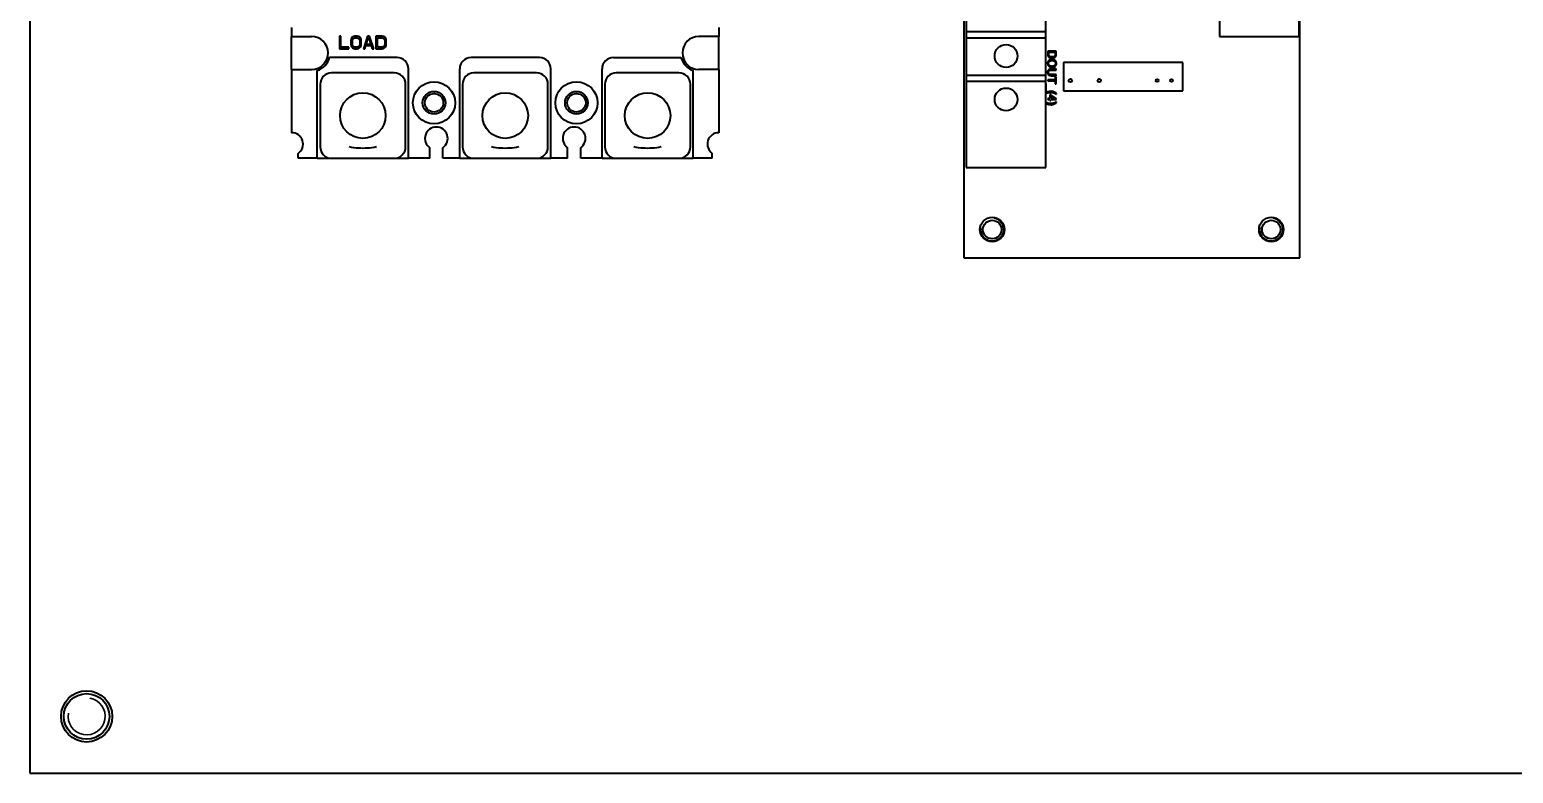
# Model space of a CAD drawing. Header units: millimetres. Extents: x 0 to 4205, y 0 to 2970.
# Drawn here: x 1725.3 to 1985.8, y 2298.4 to 2429 of the extents above; entities that cross this region are included whole.
import ezdxf

# ---------------------------------------------------------------- set-up
doc = ezdxf.new("R2010")
doc.units = ezdxf.units.MM
doc.header["$LTSCALE"] = 5
doc.layers.add('가시적인 것(ISO)', color=3, linetype='Continuous', lineweight=40)
doc.layers.add('가시적인 좁은 것(ISO)', color=3, linetype='Continuous', lineweight=35)

msp = doc.modelspace()

# ---------------------------------------------------------------- linework, layer by layer
at = {"layer": '가시적인 것(ISO)'}
for p, q in [((1725.348, 2623.391), (1725.348, 2298.391)), ((1889.348, 2558.891), (1889.348, 2388.891)), ((1948.348, 2388.891), (1948.348, 2558.891)), ((1934.258, 2442.941), (1934.258, 2427.791)), ((1948.257, 2427.791), (1948.257, 2442.941)), ((1889.788, 2435.201), (1889.788, 2428.581)), ((1903.787, 2428.581), (1903.787, 2435.201)), ((1771.348, 2429.391), (1771.348, 2427.791)), ((1846.348, 2429.391), (1846.348, 2427.791)), ((1903.787, 2428.581), (1889.788, 2428.581)), ((1889.788, 2428.581), (1889.788, 2427.581)), ((1903.787, 2427.581), (1903.787, 2428.581)), ((1771.348, 2427.791), (1774.848, 2427.791)), ((1771.348, 2421.991), (1771.348, 2427.791)), ((1779.718, 2427.841), (1779.718, 2425.641)), ((1779.993, 2427.841), (1779.718, 2427.841)), ((1779.718, 2425.641), (1781.368, 2425.641)), ((1779.993, 2425.921), (1779.993, 2427.841)), ((1781.368, 2425.921), (1779.993, 2425.921)), ((1781.368, 2425.641), (1781.368, 2425.921)), ((1781.78, 2427.326), (1781.734, 2427.092)), ((1781.734, 2427.092), (1781.734, 2426.39)), ((1781.734, 2426.39), (1781.78, 2426.156)), ((1781.872, 2427.513), (1781.78, 2427.326)), ((1781.78, 2426.156), (1781.872, 2425.968)), ((1782.055, 2427.7), (1781.872, 2427.513)), ((1781.872, 2425.968), (1782.055, 2425.781)), ((1782.009, 2427.092), (1782.055, 2427.279)), ((1782.009, 2426.39), (1782.009, 2427.092)), ((1782.055, 2426.202), (1782.009, 2426.39)), ((1782.238, 2427.794), (1782.055, 2427.7)), ((1782.055, 2427.279), (1782.147, 2427.419)), ((1782.147, 2426.062), (1782.055, 2426.202)), ((1782.055, 2425.781), (1782.238, 2425.687)), ((1782.147, 2427.419), (1782.284, 2427.513)), ((1782.284, 2425.968), (1782.147, 2426.062)), ((1782.468, 2427.841), (1782.238, 2427.794)), ((1782.238, 2425.687), (1782.468, 2425.641)), ((1782.284, 2427.513), (1782.468, 2427.56)), ((1782.468, 2425.921), (1782.284, 2425.968)), ((1782.834, 2427.841), (1782.468, 2427.841)), ((1782.468, 2427.56), (1782.834, 2427.56)), ((1782.834, 2425.921), (1782.468, 2425.921)), ((1782.468, 2425.641), (1782.834, 2425.641)), ((1783.063, 2427.794), (1782.834, 2427.841)), ((1782.834, 2427.56), (1783.018, 2427.513)), ((1783.018, 2425.968), (1782.834, 2425.921)), ((1782.834, 2425.641), (1783.063, 2425.687)), ((1783.018, 2427.513), (1783.155, 2427.419)), ((1783.155, 2426.062), (1783.018, 2425.968)), ((1783.247, 2427.7), (1783.063, 2427.794)), ((1783.063, 2425.687), (1783.247, 2425.781)), ((1783.155, 2427.419), (1783.247, 2427.279)), ((1783.247, 2426.202), (1783.155, 2426.062)), ((1783.43, 2427.513), (1783.247, 2427.7)), ((1783.247, 2427.279), (1783.293, 2427.092)), ((1783.293, 2426.39), (1783.247, 2426.202)), ((1783.247, 2425.781), (1783.43, 2425.968)), ((1783.293, 2427.092), (1783.293, 2426.39)), ((1783.522, 2427.326), (1783.43, 2427.513)), ((1783.43, 2425.968), (1783.522, 2426.156)), ((1783.568, 2427.092), (1783.522, 2427.326)), ((1783.522, 2426.156), (1783.568, 2426.39)), ((1783.568, 2426.39), (1783.568, 2427.092)), ((1784.668, 2427.841), (1783.934, 2425.641)), ((1783.934, 2425.641), (1784.209, 2425.641)), ((1784.209, 2425.641), (1784.393, 2426.202)), ((1784.393, 2426.202), (1785.309, 2426.202)), ((1784.438, 2426.39), (1784.851, 2427.653)), ((1785.263, 2426.39), (1784.438, 2426.39)), ((1785.034, 2427.841), (1784.668, 2427.841)), ((1784.851, 2427.653), (1785.263, 2426.39)), ((1785.768, 2425.641), (1785.034, 2427.841)), ((1785.309, 2426.202), (1785.493, 2425.641)), ((1785.493, 2425.641), (1785.768, 2425.641)), ((1787.234, 2427.841), (1786.134, 2427.841)), ((1786.134, 2427.841), (1786.134, 2425.641)), ((1786.134, 2425.641), (1787.234, 2425.641)), ((1786.409, 2427.56), (1787.234, 2427.56)), ((1786.409, 2425.921), (1786.409, 2427.56)), ((1787.234, 2425.921), (1786.409, 2425.921)), ((1787.463, 2427.794), (1787.234, 2427.841)), ((1787.234, 2427.56), (1787.418, 2427.513)), ((1787.418, 2425.968), (1787.234, 2425.921)), ((1787.234, 2425.641), (1787.463, 2425.687)), ((1787.418, 2427.513), (1787.555, 2427.419)), ((1787.555, 2426.062), (1787.418, 2425.968)), ((1787.647, 2427.7), (1787.463, 2427.794)), ((1787.463, 2425.687), (1787.647, 2425.781)), ((1787.555, 2427.419), (1787.647, 2427.279)), ((1787.647, 2426.202), (1787.555, 2426.062)), ((1787.83, 2427.513), (1787.647, 2427.7)), ((1787.647, 2427.279), (1787.693, 2427.092)), ((1787.693, 2426.39), (1787.647, 2426.202)), ((1787.647, 2425.781), (1787.83, 2425.968)), ((1787.693, 2427.092), (1787.693, 2426.39)), ((1787.922, 2427.326), (1787.83, 2427.513)), ((1787.83, 2425.968), (1787.922, 2426.156)), ((1787.968, 2427.092), (1787.922, 2427.326)), ((1787.922, 2426.156), (1787.968, 2426.39)), ((1787.968, 2426.39), (1787.968, 2427.092)), ((1846.348, 2427.791), (1842.848, 2427.791)), ((1846.348, 2421.991), (1846.348, 2427.791)), ((1889.788, 2427.581), (1903.787, 2427.581)), ((1889.788, 2427.581), (1889.788, 2420.961)), ((1903.787, 2420.961), (1903.787, 2427.581)), ((1934.258, 2427.791), (1948.257, 2427.791)), ((1789.847, 2424.091), (1777.998, 2424.091)), ((1814.848, 2424.091), (1802.848, 2424.091)), ((1827.848, 2424.091), (1839.698, 2424.091)), ((1905.598, 2425.229), (1904.098, 2425.229)), ((1904.098, 2425.229), (1904.098, 2424.688)), ((1904.275, 2424.71), (1904.275, 2425.031)), ((1904.275, 2425.031), (1905.42, 2425.031)), ((1905.42, 2425.031), (1905.42, 2424.715)), ((1905.598, 2424.713), (1905.598, 2425.229)), ((1906.855, 2423.248), (1906.855, 2418.252)), ((1927.846, 2423.248), (1906.855, 2423.248)), ((1927.846, 2418.252), (1927.846, 2423.248)), ((1771.348, 2421.991), (1774.848, 2421.991)), ((1771.348, 2421.991), (1771.348, 2410.891)), ((1775.848, 2406.391), (1775.848, 2421.798)), ((1789.348, 2421.391), (1778.348, 2421.391)), ((1791.847, 2406.391), (1791.847, 2422.091)), ((1800.848, 2406.391), (1800.848, 2422.091)), ((1814.348, 2421.391), (1803.348, 2421.391)), ((1816.848, 2406.391), (1816.848, 2422.091)), ((1825.848, 2406.391), (1825.848, 2422.091)), ((1839.348, 2421.391), (1828.348, 2421.391)), ((1841.848, 2406.391), (1841.848, 2421.798)), ((1846.348, 2421.991), (1842.848, 2421.991)), ((1846.348, 2421.991), (1846.348, 2410.891)), ((1903.787, 2420.961), (1889.788, 2420.961)), ((1889.788, 2420.961), (1889.788, 2419.961)), ((1903.787, 2419.961), (1903.787, 2420.961)), ((1905.42, 2420.19), (1904.098, 2420.19)), ((1904.098, 2420.19), (1904.098, 2419.991)), ((1905.598, 2422.082), (1904.731, 2422.082)), ((1904.731, 2420.902), (1905.598, 2420.902)), ((1904.732, 2421.883), (1905.598, 2421.883)), ((1905.598, 2421.101), (1904.732, 2421.101)), ((1905.42, 2420.684), (1905.42, 2420.19)), ((1905.598, 2420.684), (1905.42, 2420.684)), ((1905.598, 2421.883), (1905.598, 2422.082)), ((1905.598, 2420.902), (1905.598, 2421.101)), ((1905.598, 2419.495), (1905.598, 2420.684)), ((1776.348, 2419.391), (1776.348, 2408.391)), ((1791.348, 2408.391), (1791.348, 2419.391)), ((1801.348, 2419.391), (1801.348, 2408.391)), ((1816.348, 2408.391), (1816.348, 2419.391)), ((1826.348, 2419.391), (1826.348, 2408.391)), ((1841.348, 2408.391), (1841.348, 2419.391)), ((1889.788, 2419.961), (1903.787, 2419.961)), ((1889.788, 2419.961), (1889.788, 2404.791)), ((1903.787, 2404.791), (1903.787, 2419.961)), ((1903.814, 2419.484), (1903.787, 2419.484)), ((1903.787, 2418.263), (1903.814, 2418.263)), ((1903.814, 2418.263), (1903.814, 2419.484)), ((1904.098, 2419.991), (1905.42, 2419.991)), ((1904.626, 2417.564), (1904.457, 2417.564)), ((1904.457, 2417.564), (1904.457, 2416.913)), ((1905.598, 2416.88), (1904.626, 2417.564)), ((1905.42, 2419.991), (1905.42, 2419.495)), ((1905.42, 2419.495), (1905.598, 2419.495)), ((1905.623, 2417.665), (1905.623, 2417.797)), ((1906.855, 2418.252), (1927.846, 2418.252)), ((1904.457, 2416.913), (1904.098, 2416.913)), ((1904.098, 2416.913), (1904.098, 2416.729)), ((1904.098, 2416.729), (1904.457, 2416.729)), ((1904.457, 2416.729), (1904.457, 2416.527)), ((1904.457, 2416.527), (1904.626, 2416.527)), ((1904.626, 2416.913), (1904.626, 2417.383)), ((1904.626, 2417.383), (1905.303, 2416.913)), ((1905.303, 2416.913), (1904.626, 2416.913)), ((1904.626, 2416.527), (1904.626, 2416.729)), ((1904.626, 2416.729), (1905.598, 2416.729)), ((1905.598, 2416.729), (1905.598, 2416.88)), ((1905.623, 2416.167), (1905.623, 2416.298)), ((1772.498, 2406.391), (1772.498, 2407.254)), ((1795.603, 2406.391), (1795.603, 2408.251)), ((1797.903, 2406.391), (1797.903, 2408.258)), ((1819.803, 2406.391), (1819.803, 2408.251)), ((1822.103, 2406.391), (1822.103, 2408.258)), ((1845.198, 2406.391), (1845.198, 2407.254)), ((1775.848, 2406.391), (1772.498, 2406.391)), ((1775.848, 2406.391), (1778.348, 2406.391)), ((1778.348, 2406.391), (1789.348, 2406.391)), ((1789.348, 2406.391), (1791.847, 2406.391)), ((1795.603, 2406.391), (1791.847, 2406.391)), ((1800.848, 2406.391), (1797.903, 2406.391)), ((1800.848, 2406.391), (1803.348, 2406.391)), ((1803.348, 2406.391), (1814.348, 2406.391)), ((1814.348, 2406.391), (1816.848, 2406.391)), ((1819.803, 2406.391), (1816.848, 2406.391)), ((1825.848, 2406.391), (1822.103, 2406.391)), ((1825.848, 2406.391), (1828.348, 2406.391)), ((1828.348, 2406.391), (1839.348, 2406.391)), ((1839.348, 2406.391), (1841.848, 2406.391)), ((1845.198, 2406.391), (1841.848, 2406.391)), ((1889.788, 2404.791), (1903.787, 2404.791)), ((1889.348, 2388.891), (1948.348, 2388.891)), ((1725.348, 2298.391), (2072.348, 2298.391))]:
    msp.add_line(p, q, dxfattribs=at)
for centre, radius in [((1896.788, 2424.361), 2), ((1908.068, 2420.051), 0.3), ((1913.148, 2420.051), 0.3), ((1923.308, 2420.051), 0.25), ((1925.848, 2420.051), 0.25), ((1783.848, 2413.891), 4), ((1796.348, 2416.141), 3.7), ((1796.348, 2416.141), 2), ((1796.348, 2416.141), 1.621), ((1808.848, 2413.891), 4), ((1821.348, 2416.141), 3.7), ((1821.348, 2416.141), 2), ((1821.348, 2416.141), 1.621), ((1833.848, 2413.891), 4), ((1896.788, 2416.741), 2), ((1894.348, 2393.891), 2.15), ((1894.348, 2393.891), 1.621), ((1943.348, 2393.891), 2.15), ((1943.348, 2393.891), 1.621), ((1735.348, 2308.391), 4.5), ((1735.348, 2308.391), 4)]:
    msp.add_circle(centre, radius, dxfattribs=at)
for centre, radius, start, end in [((1774.848, 2424.891), 2.9, 270, 90), ((1842.848, 2424.891), 2.9, 90, 270), ((1774.848, 2424.891), 3.25, 287.92021, 345.74997), ((1789.847, 2422.091), 2, 0, 90), ((1802.848, 2422.091), 2, 90, 180), ((1814.848, 2422.091), 2, 0, 90), ((1827.848, 2422.091), 2, 90, 180), ((1842.848, 2424.891), 3.25, 194.25003, 252.07979), ((1778.348, 2419.391), 2, 90, 180), ((1789.348, 2419.391), 2, 0, 90), ((1803.348, 2419.391), 2, 90, 180), ((1814.348, 2419.391), 2, 0, 90), ((1828.348, 2419.391), 2, 90, 180), ((1839.348, 2419.391), 2, 0, 90), ((1771.348, 2408.891), 2, 305.09963, 90), ((1796.748, 2409.891), 2, 305.28448, 235.08479), ((1820.948, 2409.891), 2, 305.28448, 235.08479), ((1846.348, 2408.891), 2, 90, 234.90037), ((1778.348, 2408.391), 2, 180, 270), ((1789.348, 2408.391), 2, 270, 0), ((1803.348, 2408.391), 2, 180, 270), ((1814.348, 2408.391), 2, 270, 0), ((1828.348, 2408.391), 2, 180, 270), ((1839.348, 2408.391), 2, 270, 0)]:
    msp.add_arc(centre, radius, start, end, dxfattribs=at)
for points, knots in [([(1904.828, 2423.775), (1904.768, 2423.775), (1904.708, 2423.769), (1904.59, 2423.744), (1904.533, 2423.726), (1904.417, 2423.674), (1904.341, 2423.631), (1904.209, 2423.496), (1904.16, 2423.422), (1904.089, 2423.251), (1904.072, 2423.156), (1904.072, 2423.057)], [-0.14192818, -0.14192818, -0.14192818, -0.14192818, -0.11405002, -0.11405002, -0.08635519, -0.08635519, -0.05547227, -0.05547227, -0.02951929, -0.02951929, 0, 0, 0, 0]), ([(1904.072, 2423.057), (1904.072, 2423.004), (1904.078, 2422.951), (1904.099, 2422.847), (1904.116, 2422.797), (1904.183, 2422.647), (1904.238, 2422.584), (1904.342, 2422.481), (1904.423, 2422.435), (1904.607, 2422.36), (1904.725, 2422.34), (1904.845, 2422.34)], [-0.080528144, -0.080528144, -0.080528144, -0.080528144, -0.075447995, -0.075447995, -0.070426102, -0.070426102, -0.059696953, -0.059696953, -0.036044141, -0.036044141, 0, 0, 0, 0]), ([(1904.098, 2424.688), (1904.098, 2424.591), (1904.107, 2424.465), (1904.179, 2424.291), (1904.213, 2424.24), (1904.307, 2424.147), (1904.368, 2424.1), (1904.619, 2423.998), (1904.763, 2423.989), (1904.856, 2423.989)], [-0.10130445, -0.10130445, -0.10130445, -0.10130445, -0.06604013, -0.06604013, -0.04670738, -0.04670738, -0.02773038, -0.02773038, 0, 0, 0, 0]), ([(1904.243, 2423.058), (1904.243, 2423.094), (1904.246, 2423.129), (1904.259, 2423.197), (1904.268, 2423.229), (1904.307, 2423.319), (1904.344, 2423.371), (1904.423, 2423.449), (1904.476, 2423.492), (1904.643, 2423.558), (1904.735, 2423.571), (1904.826, 2423.571)], [-0.13049479, -0.13049479, -0.13049479, -0.13049479, -0.1101568, -0.1101568, -0.09082187, -0.09082187, -0.05382285, -0.05382285, -0.02726036, -0.02726036, 0, 0, 0, 0]), ([(1904.848, 2422.545), (1904.744, 2422.545), (1904.638, 2422.559), (1904.473, 2422.628), (1904.421, 2422.667), (1904.337, 2422.753), (1904.303, 2422.803), (1904.254, 2422.922), (1904.243, 2422.99), (1904.243, 2423.058)], [-0.08165834, -0.08165834, -0.08165834, -0.08165834, -0.056858224, -0.056858224, -0.038828354, -0.038828354, -0.020596198, -0.020596198, 0, 0, 0, 0]), ([(1904.38, 2424.343), (1904.362, 2424.361), (1904.348, 2424.38), (1904.319, 2424.43), (1904.308, 2424.459), (1904.282, 2424.54), (1904.275, 2424.622), (1904.275, 2424.71)], [-0.039721336, -0.039721336, -0.039721336, -0.039721336, -0.034047668, -0.034047668, -0.026376668, -0.026376668, 0, 0, 0, 0]), ([(1904.859, 2424.194), (1904.793, 2424.194), (1904.724, 2424.198), (1904.585, 2424.224), (1904.536, 2424.244), (1904.457, 2424.281), (1904.415, 2424.308), (1904.38, 2424.343)], [-0.036465347, -0.036465347, -0.036465347, -0.036465347, -0.026284056, -0.026284056, -0.014880148, -0.014880148, 0, 0, 0, 0]), ([(1904.826, 2423.571), (1904.893, 2423.571), (1904.962, 2423.566), (1905.083, 2423.544), (1905.138, 2423.528), (1905.233, 2423.483), (1905.273, 2423.456), (1905.352, 2423.374), (1905.39, 2423.318), (1905.441, 2423.194), (1905.453, 2423.126), (1905.453, 2423.056)], [-0.092052934, -0.092052934, -0.092052934, -0.092052934, -0.071879861, -0.071879861, -0.055129058, -0.055129058, -0.040392514, -0.040392514, -0.020979978, -0.020979978, 0, 0, 0, 0]), ([(1905.624, 2423.057), (1905.624, 2423.11), (1905.619, 2423.162), (1905.6, 2423.262), (1905.586, 2423.309), (1905.532, 2423.436), (1905.482, 2423.507), (1905.377, 2423.61), (1905.306, 2423.669), (1905.078, 2423.759), (1904.952, 2423.775), (1904.828, 2423.775)], [-0.19143466, -0.19143466, -0.19143466, -0.19143466, -0.15889809, -0.15889809, -0.12834058, -0.12834058, -0.07348679, -0.07348679, -0.03714084, -0.03714084, 0, 0, 0, 0]), ([(1904.845, 2422.34), (1904.91, 2422.34), (1904.975, 2422.346), (1905.099, 2422.37), (1905.157, 2422.387), (1905.316, 2422.456), (1905.381, 2422.51), (1905.504, 2422.632), (1905.547, 2422.719), (1905.607, 2422.862), (1905.624, 2422.958), (1905.624, 2423.057)], [-0.064805132, -0.064805132, -0.064805132, -0.064805132, -0.059813218, -0.059813218, -0.055125454, -0.055125454, -0.046553542, -0.046553542, -0.029657398, -0.029657398, 0, 0, 0, 0]), ([(1905.453, 2423.056), (1905.453, 2423.019), (1905.45, 2422.983), (1905.435, 2422.912), (1905.424, 2422.878), (1905.39, 2422.803), (1905.359, 2422.75), (1905.273, 2422.667), (1905.22, 2422.627), (1905.047, 2422.559), (1904.947, 2422.545), (1904.848, 2422.545)], [-0.15161363, -0.15161363, -0.15161363, -0.15161363, -0.12207907, -0.12207907, -0.09353157, -0.09353157, -0.05586867, -0.05586867, -0.02982063, -0.02982063, 0, 0, 0, 0]), ([(1904.856, 2423.989), (1904.935, 2423.989), (1905.014, 2423.996), (1905.166, 2424.028), (1905.232, 2424.052), (1905.359, 2424.119), (1905.419, 2424.166), (1905.468, 2424.226)], [-0.064276547, -0.064276547, -0.064276547, -0.064276547, -0.043273469, -0.043273469, -0.023185872, -0.023185872, 0, 0, 0, 0]), ([(1905.389, 2424.459), (1905.38, 2424.433), (1905.367, 2424.409), (1905.334, 2424.363), (1905.314, 2424.342), (1905.259, 2424.294), (1905.214, 2424.26), (1905.058, 2424.204), (1904.959, 2424.194), (1904.859, 2424.194)], [-0.088637043, -0.088637043, -0.088637043, -0.088637043, -0.072597061, -0.072597061, -0.055638734, -0.055638734, -0.029946416, -0.029946416, 0, 0, 0, 0]), ([(1905.42, 2424.715), (1905.42, 2424.666), (1905.419, 2424.612), (1905.408, 2424.526), (1905.401, 2424.489), (1905.389, 2424.459)], [-0.022715044, -0.022715044, -0.022715044, -0.022715044, -0.009722712, -0.009722712, 0, 0, 0, 0]), ([(1905.468, 2424.226), (1905.495, 2424.256), (1905.516, 2424.29), (1905.553, 2424.364), (1905.566, 2424.404), (1905.576, 2424.445)], [-0.024777607, -0.024777607, -0.024777607, -0.024777607, -0.012711814, -0.012711814, 0, 0, 0, 0]), ([(1905.576, 2424.445), (1905.584, 2424.481), (1905.589, 2424.522), (1905.596, 2424.609), (1905.598, 2424.662), (1905.598, 2424.713)], [-0.026105791, -0.026105791, -0.026105791, -0.026105791, -0.015103395, -0.015103395, 0, 0, 0, 0]), ([(1904.731, 2422.082), (1904.657, 2422.082), (1904.579, 2422.078), (1904.451, 2422.057), (1904.392, 2422.042), (1904.289, 2421.995), (1904.246, 2421.964), (1904.182, 2421.894), (1904.145, 2421.846), (1904.083, 2421.681), (1904.072, 2421.582), (1904.072, 2421.489)], [-0.16664281, -0.16664281, -0.16664281, -0.16664281, -0.12031697, -0.12031697, -0.08492024, -0.08492024, -0.05275257, -0.05275257, -0.02815804, -0.02815804, 0, 0, 0, 0]), ([(1904.072, 2421.489), (1904.072, 2421.425), (1904.078, 2421.36), (1904.104, 2421.244), (1904.123, 2421.193), (1904.164, 2421.124), (1904.2, 2421.066), (1904.312, 2420.976), (1904.364, 2420.953), (1904.51, 2420.911), (1904.621, 2420.902), (1904.731, 2420.902)], [-0.18273953, -0.18273953, -0.18273953, -0.18273953, -0.1243095, -0.1243095, -0.07427815, -0.07427815, -0.05146261, -0.05146261, -0.03295608, -0.03295608, 0, 0, 0, 0]), ([(1904.252, 2421.506), (1904.252, 2421.547), (1904.256, 2421.588), (1904.276, 2421.673), (1904.292, 2421.706), (1904.325, 2421.76), (1904.347, 2421.786), (1904.413, 2421.837), (1904.452, 2421.851), (1904.551, 2421.878), (1904.645, 2421.883), (1904.732, 2421.883)], [-0.055272304, -0.055272304, -0.055272304, -0.055272304, -0.050069664, -0.050069664, -0.044186315, -0.044186315, -0.036500059, -0.036500059, -0.026225021, -0.026225021, 0, 0, 0, 0]), ([(1904.732, 2421.101), (1904.67, 2421.101), (1904.603, 2421.104), (1904.497, 2421.123), (1904.45, 2421.135), (1904.376, 2421.171), (1904.353, 2421.19), (1904.309, 2421.242), (1904.291, 2421.276), (1904.258, 2421.373), (1904.252, 2421.442), (1904.252, 2421.506)], [-0.065805442, -0.065805442, -0.065805442, -0.065805442, -0.050622566, -0.050622566, -0.039512251, -0.039512251, -0.0306635, -0.0306635, -0.019156754, -0.019156754, 0, 0, 0, 0]), ([(1904.641, 2418.16), (1904.455, 2418.16), (1904.277, 2418.125), (1904.048, 2418.031), (1903.926, 2417.979), (1903.787, 2417.89)], [-0.23398503, -0.23398503, -0.23398503, -0.23398503, -0.07176238, -0.07176238, -0.01691997, -0.01691997, -0.01691997, -0.01691997]), ([(1903.787, 2417.741), (1903.903, 2417.803), (1904.023, 2417.856), (1904.308, 2417.944), (1904.472, 2417.971), (1904.639, 2417.971)], [-0.089563057, -0.089563057, -0.089563057, -0.089563057, -0.05028586, -0.05028586, 0, 0, 0, 0]), ([(1904.639, 2417.971), (1904.704, 2417.971), (1904.768, 2417.967), (1904.897, 2417.953), (1904.96, 2417.942), (1905.024, 2417.927)], [-0.038780084, -0.038780084, -0.038780084, -0.038780084, -0.019454383, -0.019454383, 0, 0, 0, 0]), ([(1905.107, 2418.082), (1905.033, 2418.108), (1904.957, 2418.128), (1904.8, 2418.154), (1904.721, 2418.16), (1904.641, 2418.16)], [-0.047648366, -0.047648366, -0.047648366, -0.047648366, -0.023996867, -0.023996867, 0, 0, 0, 0]), ([(1905.024, 2417.927), (1905.075, 2417.915), (1905.125, 2417.901), (1905.223, 2417.868), (1905.271, 2417.85), (1905.319, 2417.829)], [-0.031153651, -0.031153651, -0.031153651, -0.031153651, -0.015451435, -0.015451435, 0, 0, 0, 0]), ([(1905.623, 2417.797), (1905.541, 2417.858), (1905.455, 2417.915), (1905.282, 2418.01), (1905.196, 2418.05), (1905.107, 2418.082)], [-0.059111667, -0.059111667, -0.059111667, -0.059111667, -0.028404991, -0.028404991, 0, 0, 0, 0]), ([(1905.319, 2417.829), (1905.357, 2417.812), (1905.404, 2417.787), (1905.499, 2417.736), (1905.565, 2417.699), (1905.623, 2417.665)], [-0.03227518, -0.03227518, -0.03227518, -0.03227518, -0.020067032, -0.020067032, 0, 0, 0, 0]), ([(1904.639, 2415.993), (1904.472, 2415.993), (1904.308, 2416.019), (1904.023, 2416.108), (1903.903, 2416.16), (1903.787, 2416.222)], [-0.104711415, -0.104711415, -0.104711415, -0.104711415, -0.054433223, -0.054433223, -0.015162015, -0.015162015, -0.015162015, -0.015162015]), ([(1903.787, 2416.073), (1903.888, 2416.008), (1903.995, 2415.954), (1904.19, 2415.874), (1904.378, 2415.803), (1904.641, 2415.803)], [-0.18320138, -0.18320138, -0.18320138, -0.18320138, -0.07877987, -0.07877987, 0, 0, 0, 0]), ([(1905.021, 2416.036), (1904.958, 2416.022), (1904.895, 2416.011), (1904.767, 2415.996), (1904.703, 2415.993), (1904.639, 2415.993)], [-0.038553571, -0.038553571, -0.038553571, -0.038553571, -0.019211739, -0.019211739, 0, 0, 0, 0]), ([(1904.641, 2415.803), (1904.721, 2415.803), (1904.8, 2415.809), (1904.957, 2415.836), (1905.033, 2415.856), (1905.107, 2415.882)], [-0.047648474, -0.047648474, -0.047648474, -0.047648474, -0.023651553, -0.023651553, 0, 0, 0, 0]), ([(1905.316, 2416.133), (1905.269, 2416.113), (1905.221, 2416.094), (1905.122, 2416.062), (1905.072, 2416.048), (1905.021, 2416.036)], [-0.031121183, -0.031121183, -0.031121183, -0.031121183, -0.015625736, -0.015625736, 0, 0, 0, 0]), ([(1905.107, 2415.882), (1905.196, 2415.914), (1905.282, 2415.954), (1905.455, 2416.049), (1905.541, 2416.105), (1905.623, 2416.167)], [-0.05910636, -0.05910636, -0.05910636, -0.05910636, -0.030703919, -0.030703919, 0, 0, 0, 0]), ([(1905.623, 2416.298), (1905.564, 2416.264), (1905.498, 2416.227), (1905.403, 2416.175), (1905.354, 2416.15), (1905.316, 2416.133)], [-0.03315715, -0.03315715, -0.03315715, -0.03315715, -0.012487925, -0.012487925, 0, 0, 0, 0]), ([(1786.245, 2408.391), (1785.71, 2408.279), (1785.176, 2408.205), (1784.643, 2408.168), (1784.109, 2408.131), (1783.577, 2408.131), (1783.045, 2408.169), (1782.513, 2408.206), (1781.981, 2408.28), (1781.45, 2408.391)], [0, 0, 0, 0, 0.3333333, 0.3333333, 0.3333333, 0.6666667, 0.6666667, 0.6666667, 1, 1, 1, 1]), ([(1811.245, 2408.391), (1810.71, 2408.279), (1810.176, 2408.205), (1809.643, 2408.168), (1809.109, 2408.131), (1808.577, 2408.131), (1808.045, 2408.169), (1807.513, 2408.206), (1806.981, 2408.28), (1806.45, 2408.391)], [0, 0, 0, 0, 0.3333333, 0.3333333, 0.3333333, 0.6666667, 0.6666667, 0.6666667, 1, 1, 1, 1]), ([(1836.245, 2408.391), (1835.71, 2408.279), (1835.176, 2408.205), (1834.643, 2408.168), (1834.109, 2408.131), (1833.577, 2408.131), (1833.045, 2408.169), (1832.513, 2408.206), (1831.981, 2408.28), (1831.45, 2408.391)], [0, 0, 0, 0, 0.3333333, 0.3333333, 0.3333333, 0.6666667, 0.6666667, 0.6666667, 1, 1, 1, 1])]:
    msp.add_open_spline(points, degree=3, knots=knots, dxfattribs=at)
at = {"layer": '가시적인 좁은 것(ISO)'}
for centre, radius in [((1894.348, 2393.891), 2), ((1943.348, 2393.891), 2), ((1735.348, 2308.391), 3.256)]:
    msp.add_arc(centre, radius, 170, 80, dxfattribs=at)

doc.saveas('drawing.dxf')
